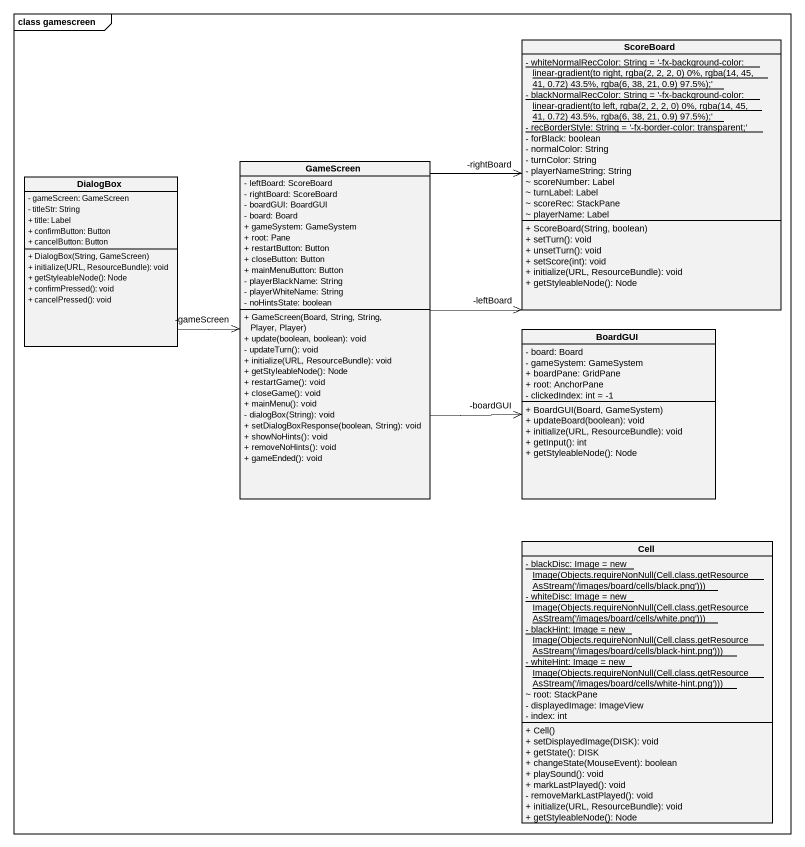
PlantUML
@startuml
mainframe class gamescreen
hide circle
hide empty members
skinparam classAttributeIconSize 0
class ScoreBoard {
  {static} {field} - whiteNormalRecColor: String = '-fx-background-color: linear-gradient(to right, rgba(2, 2, 2, 0) 0%, rgba(14, 45, 41, 0.72) 43.5%, rgba(6, 38, 21, 0.9) 97.5%);'
  {static} {field} - blackNormalRecColor: String = '-fx-background-color: linear-gradient(to left, rgba(2, 2, 2, 0) 0%, rgba(14, 45, 41, 0.72) 43.5%, rgba(6, 38, 21, 0.9) 97.5%);'
  {static} - recBorderStyle: String = '-fx-border-color: transparent;'
  - forBlack: boolean
  - normalColor: String
  - turnColor: String
  - playerNameString: String
  ~ scoreNumber: Label
  ~ turnLabel: Label
  ~ scoreRec: StackPane
  ~ playerName: Label
  + ScoreBoard(String, boolean)
  + setTurn(): void
  + unsetTurn(): void
  + setScore(int): void
  + initialize(URL, ResourceBundle): void
  + getStyleableNode(): Node
}
class DialogBox {
  - gameScreen: GameScreen
  - titleStr: String
  + title: Label
  + confirmButton: Button
  + cancelButton: Button
  + DialogBox(String, GameScreen)
  + initialize(URL, ResourceBundle): void
  + getStyleableNode(): Node
  + confirmPressed(): void
  + cancelPressed(): void
}
class GameScreen {
  - leftBoard: ScoreBoard
  - rightBoard: ScoreBoard
  - boardGUI: BoardGUI
  - board: Board
  + gameSystem: GameSystem
  + root: Pane
  + restartButton: Button
  + closeButton: Button
  + mainMenuButton: Button
  - playerBlackName: String
  - playerWhiteName: String
  - noHintsState: boolean
  + GameScreen(Board, String, String, Player, Player)
  + update(boolean, boolean): void
  - updateTurn(): void
  + initialize(URL, ResourceBundle): void
  + getStyleableNode(): Node
  + restartGame(): void
  + closeGame(): void
  + mainMenu(): void
  - dialogBox(String): void
  + setDialogBoxResponse(boolean, String): void
  + showNoHints(): void
  + removeNoHints(): void
  + gameEnded(): void
}
class BoardGUI {
  - board: Board
  - gameSystem: GameSystem
  + boardPane: GridPane
  + root: AnchorPane
  - clickedIndex: int = -1
  + BoardGUI(Board, GameSystem)
  + updateBoard(boolean): void
  + initialize(URL, ResourceBundle): void
  + getInput(): int
  + getStyleableNode(): Node
}
class Cell {
  {static} {field} - blackDisc: Image = new Image(Objects.requireNonNull(Cell.class.getResourceAsStream('/images/board/cells/black.png')))
  {static} {field} - whiteDisc: Image = new Image(Objects.requireNonNull(Cell.class.getResourceAsStream('/images/board/cells/white.png')))
  {static} {field} - blackHint: Image = new Image(Objects.requireNonNull(Cell.class.getResourceAsStream('/images/board/cells/black-hint.png')))
  {static} {field} - whiteHint: Image = new Image(Objects.requireNonNull(Cell.class.getResourceAsStream('/images/board/cells/white-hint.png')))
  ~ root: StackPane
  - displayedImage: ImageView
  - index: int
  + Cell()
  + setDisplayedImage(DISK): void
  + getState(): DISK
  + changeState(MouseEvent): boolean
  + playSound(): void
  + markLastPlayed(): void
  - removeMarkLastPlayed(): void
  + initialize(URL, ResourceBundle): void
  + getStyleableNode(): Node
}
DialogBox -right-> "-gameScreen" GameScreen
GameScreen -right-> "-leftBoard" ScoreBoard
GameScreen -right-> "-rightBoard" ScoreBoard
GameScreen -right-> "-boardGUI" BoardGUI
@enduml
